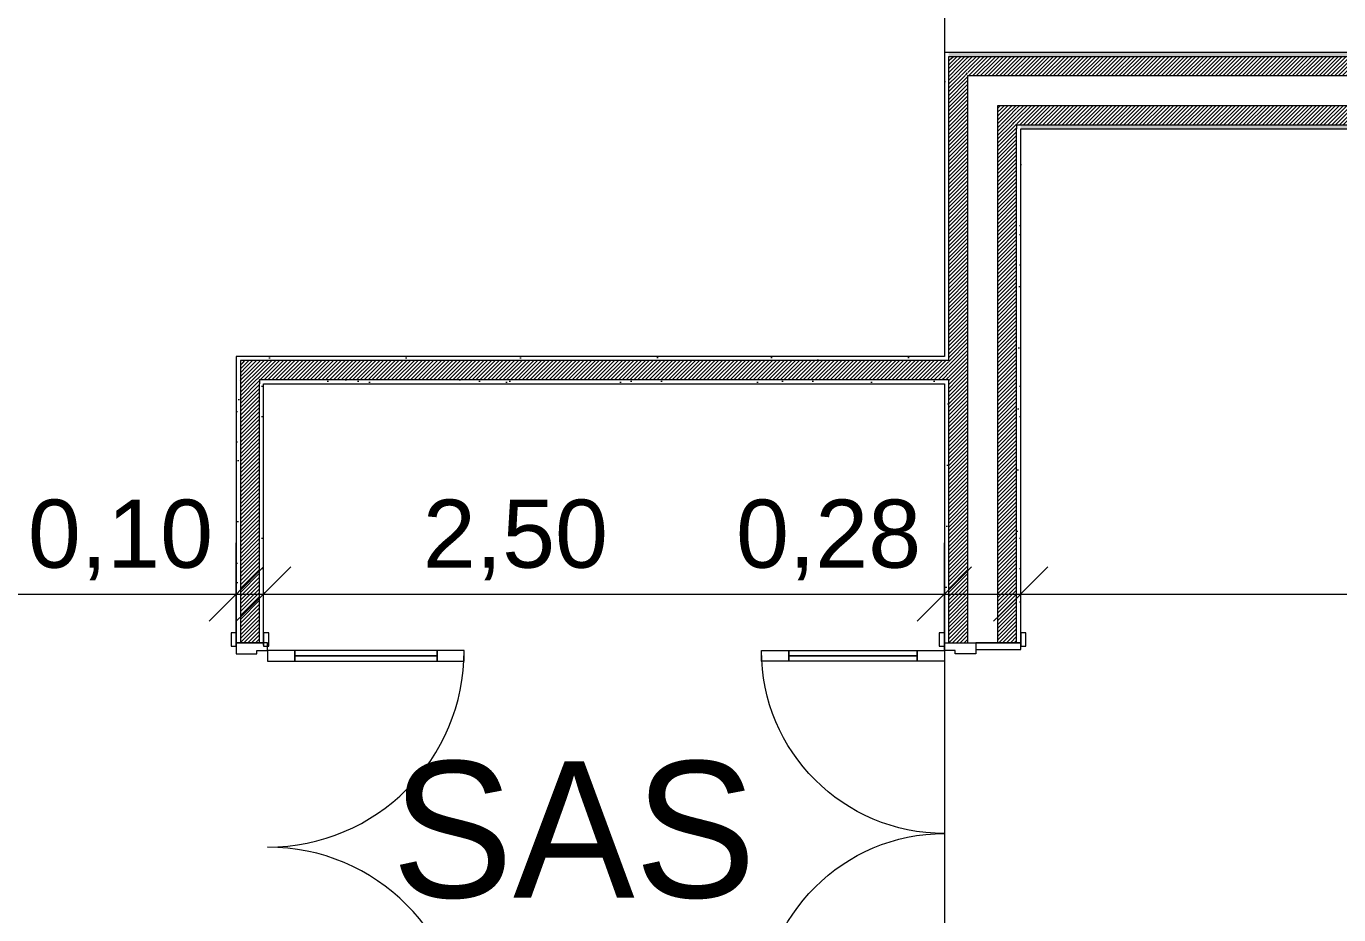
# Model space of a CAD drawing. Header units: millimetres. Extents: x -284281 to 1648660, y -821378 to -151356.
# Drawn here: x 174504 to 179323, y -209060 to -205799 of the extents above; entities that cross this region are included whole.
import ezdxf

# ---------------------------------------------------------------- set-up
doc = ezdxf.new("R2010")
doc.units = ezdxf.units.MM
doc.header["$MEASUREMENT"] = 0
doc.set_wipeout_variables(frame=1)
doc.linetypes.add('Wipeout_Contour', pattern=[1000, 0, -1000])
for name, color, linetype in [('Cotations - 1_100', 7, 'Continuous'), ('Hachure', 7, 'Continuous'), ('Portes ARCHICAD', 7, 'Continuous'), ('Sols_ Dalles', 7, 'Continuous'), ('Structure - Murs extérieurs', 7, 'Continuous')]:
    doc.layers.add(name, color=color, linetype=linetype)
doc.styles.add('STYLE_GENERE_1', font='AGENCYR.TTF')
doc.styles.add('STYLE_GENERE_2', font='arial.ttf')
doc.dimstyles.new('STYLE_GENERE__1', dxfattribs={"dimtxt": 250, "dimasz": 190, "dimexe": 0.18, "dimexo": 0.0625, "dimgap": 0, "dimtad": 1, "dimtih": 1, "dimtoh": 1, "dimlfac": 0.001, "dimzin": 0, "dimdsep": 46, "dimtxsty": 'STYLE_GENERE_2', "dimblk": 'ARROWHEAD_6', "dimblk1": 'ARROWHEAD_6', "dimblk2": 'ARROWHEAD_6', "dimcen": 0.09, "dimse1": 1, "dimse2": 1, "dimclrd": 7, "dimclre": 7, "dimclrt": 7, "dimazin": 0, "dimtfac": 1, "dimtdec": 4, "dimtmove": 0, "dimatfit": 3, "dimfxl": 1, "dimtolj": 1, "dimtzin": 0, "dimarcsym": 0})
pattern_1 = [(45, (0, 175), (-55.68466, 55.68466), [0, -52.5, 0, -78.75]), (110, (175, 175), (74.000794, 26.934086), [0, -38.5, 0, -66.5])]
pattern_2 = [(45, (0, 0), (-7.0710678, 7.0710678), [])]

# ---------------------------------------------------------------- blocks, each defined once
blk = doc.blocks.new('Mur_20_1', base_point=(177875.5, -205895.6))
at = {"color": 254, "linetype": 'Wipeout_Contour', "lineweight": 0, "ltscale": 816301.70327}
blk.add_wipeout([(177890.5, -205910.6), (177875.5, -205895.6), (177875.5, -205910.6)], dxfattribs=at)
at = {"color": 254, "linetype": 'Wipeout_Contour', "lineweight": 0, "ltscale": 817423.021547}
blk.add_wipeout([(178155.5, -206175.6), (178140.5, -206160.6), (178140.5, -206175.6)], dxfattribs=at)
at = {"linetype": 'Continuous', "lineweight": 5, "true_color": 0x5f5f5f}
h = blk.add_hatch(dxfattribs=at)
h.set_pattern_fill('ENDUIT_0001', color=251, style=0, pattern_type=2)
h.set_pattern_definition(pattern_1)
h.paths.add_polyline_path([(177890.5, -205910.6), (177875.5, -205895.6), (177875.5, -205910.6)])
h = blk.add_hatch(dxfattribs=at)
h.set_pattern_fill('ENDUIT_0001', color=251, style=0, pattern_type=2)
h.set_pattern_definition(pattern_1)
h.paths.add_polyline_path([(178155.5, -206175.6), (178140.5, -206160.6), (178140.5, -206175.6)])
at = {"color": 254, "linetype": 'Wipeout_Contour', "lineweight": 0, "ltscale": 816484.372447}
blk.add_wipeout([(177960.5, -205980.6), (177890.5, -205910.6), (177890.5, -205980.6)], dxfattribs=at)
at = {"linetype": 'Continuous', "lineweight": 5, "true_color": 0x5f5f5f}
h = blk.add_hatch(dxfattribs=at)
h.set_pattern_fill('BRIQUES_TERRE_CUITE__INT_97', color=251, style=0, pattern_type=2)
h.set_pattern_definition(pattern_2)
h.paths.add_polyline_path([(177960.5, -205980.6), (177890.5, -205910.6), (177890.5, -205980.6)])
at = {"color": 254, "linetype": 'Wipeout_Contour', "lineweight": 0, "ltscale": 1098216.086922957}
blk.add_wipeout([(177890.5, -205910.6), (185296, -205910.6), (185296, -205895.6), (177890.5, -205895.6)], dxfattribs=at)
at = {"color": 254, "linetype": 'Wipeout_Contour', "lineweight": 0, "ltscale": 816867.260576}
blk.add_wipeout([(178070.5, -206090.6), (177960.5, -205980.6), (177960.5, -206090.6)], dxfattribs=at)
at = {"linetype": 'Continuous', "lineweight": 5, "true_color": 0x5f5f5f}
h = blk.add_hatch(dxfattribs=at)
h.set_pattern_fill('ENDUIT_0001', color=251, style=0, pattern_type=2)
h.set_pattern_definition(pattern_1)
h.paths.add_polyline_path([(177890.5, -205910.6), (185296, -205910.6), (185296, -205895.6), (177890.5, -205895.6)])
at = {"color": 254, "linetype": 'Wipeout_Contour', "lineweight": 0, "ltscale": 817246.019956}
blk.add_wipeout([(178140.5, -206160.6), (178070.5, -206090.6), (178070.5, -206160.6)], dxfattribs=at)
at = {"linetype": 'Continuous', "lineweight": 5, "true_color": 0x5f5f5f}
h = blk.add_hatch(dxfattribs=at)
h.set_pattern_fill('BRIQUES_TERRE_CUITE__INT_97', color=251, style=0, pattern_type=2)
h.set_pattern_definition(pattern_2)
h.paths.add_polyline_path([(178140.5, -206160.6), (178070.5, -206090.6), (178070.5, -206160.6)])
at = {"color": 254, "linetype": 'Wipeout_Contour', "lineweight": 0, "ltscale": 816298.748157}
blk.add_wipeout([(177890.5, -205895.6), (177875.5, -205895.6), (177890.5, -205910.6)], dxfattribs=at)
at = {"color": 254, "linetype": 'Wipeout_Contour', "lineweight": 0, "ltscale": 1098455.190285413}
blk.add_wipeout([(177960.5, -205980.6), (185311, -205980.6), (185311, -205910.6), (177960.5, -205910.6)], dxfattribs=at)
at = {"linetype": 'Continuous', "lineweight": 5, "true_color": 0x5f5f5f}
h = blk.add_hatch(dxfattribs=at)
h.set_pattern_fill('ENDUIT_0001', color=251, style=0, pattern_type=2)
h.set_pattern_definition(pattern_1)
h.paths.add_polyline_path([(177890.5, -205895.6), (177875.5, -205895.6), (177890.5, -205910.6)])
h = blk.add_hatch(dxfattribs=at)
h.set_pattern_fill('BRIQUES_TERRE_CUITE__INT_97', color=251, style=0, pattern_type=2)
h.set_pattern_definition(pattern_2)
h.paths.add_polyline_path([(177960.5, -205980.6), (185311, -205980.6), (185311, -205910.6), (177960.5, -205910.6)])
at = {"color": 254, "linetype": 'Wipeout_Contour', "lineweight": 0, "ltscale": 1099357.708882553}
blk.add_wipeout([(178155.5, -206175.6), (185296, -206175.6), (185296, -206160.6), (178155.5, -206160.6)], dxfattribs=at)
at = {"linetype": 'Continuous', "lineweight": 5, "true_color": 0x5f5f5f}
h = blk.add_hatch(dxfattribs=at)
h.set_pattern_fill('ENDUIT_0001', color=251, style=0, pattern_type=2)
h.set_pattern_definition(pattern_1)
h.paths.add_polyline_path([(178155.5, -206175.6), (185296, -206175.6), (185296, -206160.6), (178155.5, -206160.6)])
at = {"color": 254, "linetype": 'Wipeout_Contour', "lineweight": 0, "ltscale": 816475.755189}
blk.add_wipeout([(177960.5, -205910.6), (177890.5, -205910.6), (177960.5, -205980.6)], dxfattribs=at)
at = {"color": 254, "linetype": 'Wipeout_Contour', "lineweight": 0, "ltscale": 1098962.686123093}
blk.add_wipeout([(178070.5, -206090.6), (185381, -206090.6), (185381, -205980.6), (178070.5, -205980.6)], dxfattribs=at)
at = {"linetype": 'Continuous', "lineweight": 5, "true_color": 0x5f5f5f}
h = blk.add_hatch(dxfattribs=at)
h.set_pattern_fill('BRIQUES_TERRE_CUITE__INT_97', color=251, style=0, pattern_type=2)
h.set_pattern_definition(pattern_2)
h.paths.add_polyline_path([(177960.5, -205910.6), (177890.5, -205910.6), (177960.5, -205980.6)])
at = {"color": 7, "linetype": 'Continuous', "lineweight": 5}
for p, q in [((177890.5, -205910.6), (177890.5, -205980.6)), ((177960.5, -205910.6), (177890.5, -205910.6)), ((185311, -205910.6), (177960.5, -205910.6))]:
    blk.add_line(p, q, dxfattribs=at)
at = {"color": 7, "linetype": 'Continuous', "lineweight": 5, "flags": 128}
for points in [[(177875.5, -205895.6), (177875.5, -205910.6)], [(185296, -205895.6), (177875.5, -205895.6)]]:
    blk.add_lwpolyline(points, dxfattribs=at)
at = {"color": 254, "linetype": 'Wipeout_Contour', "lineweight": 0, "ltscale": 817420.068543}
blk.add_wipeout([(178155.5, -206160.6), (178140.5, -206160.6), (178155.5, -206175.6)], dxfattribs=at)
at = {"linetype": 'Continuous', "lineweight": 5, "true_color": 0x5f5f5f}
h = blk.add_hatch(dxfattribs=at)
h.set_pattern_fill('ENDUIT_0001', color=251, style=0, pattern_type=2)
h.set_pattern_definition(pattern_1)
h.paths.add_polyline_path([(178155.5, -206160.6), (178140.5, -206160.6), (178155.5, -206175.6)])
at = {"color": 254, "linetype": 'Wipeout_Contour', "lineweight": 0, "ltscale": 816854.530426}
blk.add_wipeout([(178070.5, -205980.6), (177960.5, -205980.6), (178070.5, -206090.6)], dxfattribs=at)
at = {"color": 7, "linetype": 'Continuous', "lineweight": 5}
for p, q in [((177960.5, -205980.6), (177960.5, -206090.6)), ((178070.5, -205980.6), (177960.5, -205980.6)), ((185381, -205980.6), (178070.5, -205980.6))]:
    blk.add_line(p, q, dxfattribs=at)
at = {"color": 254, "linetype": 'Wipeout_Contour', "lineweight": 0, "ltscale": 1099230.624865044}
blk.add_wipeout([(178140.5, -206160.6), (185311, -206160.6), (185311, -206090.6), (178140.5, -206090.6)], dxfattribs=at)
at = {"linetype": 'Continuous', "lineweight": 5, "true_color": 0x5f5f5f}
h = blk.add_hatch(dxfattribs=at)
h.set_pattern_fill('BRIQUES_TERRE_CUITE__INT_97', color=251, style=0, pattern_type=2)
h.set_pattern_definition(pattern_2)
h.paths.add_polyline_path([(178140.5, -206160.6), (185311, -206160.6), (185311, -206090.6), (178140.5, -206090.6)])
at = {"color": 254, "linetype": 'Wipeout_Contour', "lineweight": 0, "ltscale": 817237.409407}
blk.add_wipeout([(178140.5, -206090.6), (178070.5, -206090.6), (178140.5, -206160.6)], dxfattribs=at)
at = {"linetype": 'Continuous', "lineweight": 5, "true_color": 0x5f5f5f}
h = blk.add_hatch(dxfattribs=at)
h.set_pattern_fill('BRIQUES_TERRE_CUITE__INT_97', color=251, style=0, pattern_type=2)
h.set_pattern_definition(pattern_2)
h.paths.add_polyline_path([(178140.5, -206090.6), (178070.5, -206090.6), (178140.5, -206160.6)])
at = {"color": 7, "linetype": 'Continuous', "lineweight": 5}
for p, q in [((178070.5, -206090.6), (178070.5, -206160.6)), ((178140.5, -206090.6), (178070.5, -206090.6)), ((185311, -206090.6), (178140.5, -206090.6)), ((178140.5, -206160.6), (178140.5, -206175.6)), ((178140.5, -206160.6), (185311, -206160.6))]:
    blk.add_line(p, q, dxfattribs=at)
at = {"color": 7, "linetype": 'Continuous', "lineweight": 5, "flags": 128}
blk.add_lwpolyline([(178155.5, -206175.6), (185296, -206175.6)], dxfattribs=at)
blk = doc.blocks.new('Porte double 25')
at = {"layer": 'Portes ARCHICAD', "color": 7, "linetype": 'Continuous', "lineweight": 5}
for p, q in [((-672, 672), (-672, 572)), ((-632, 672), (-672, 672)), ((-632, 572), (-632, 672)), ((632, 572), (632, 672)), ((632, 672), (672, 672)), ((672, 672), (672, 572)), ((-672, 572), (-632, 572)), ((-652, 572), (-652, 100)), ((672, 572), (632, 572)), ((652, 572), (652, 100)), ((-632, 100), (-672, 100)), ((-672, 100), (-672, 0)), ((-632, 0), (-632, 100)), ((632, 0), (632, 100)), ((632, 100), (672, 100)), ((672, 100), (672, 0)), ((-737, 0), (-737, 19)), ((-737, 19), (-687, 19)), ((-687, 0), (-737, 0)), ((-700, 0), (-737, 0)), ((-700, 0), (-737, 0)), ((-672, 0), (-700, 0)), ((-700, 0), (-700, -115)), ((-700, 0), (-700, -15)), ((-700, 0), (-700, -15)), ((-687, 19), (-687, 0)), ((-672, -40), (-672, 0)), ((-672, 0), (-632, 0)), ((672, 0), (632, 0)), ((700, 0), (672, 0)), ((672, 0), (672, -40)), ((687, 19), (737, 19)), ((687, 0), (687, 19)), ((737, 0), (687, 0)), ((700, -115), (700, 0)), ((700, 0), (700, -15)), ((700, 0), (700, -15)), ((700, 0), (737, 0)), ((700, 0), (737, 0)), ((737, 19), (737, 0)), ((-700, -15), (-700, -85)), ((-700, -15), (-700, -85)), ((-660, -40), (-672, -40)), ((-660, -115), (-660, -40)), ((672, -40), (660, -40)), ((660, -40), (660, -115)), ((700, -15), (700, -85)), ((700, -15), (700, -85)), ((-700, -85), (-700, -115)), ((-700, -85), (-700, -115)), ((700, -85), (700, -115)), ((700, -85), (700, -115)), ((-700, -280), (-700, -115)), ((-700, -115), (-675, -115)), ((-700, -115), (-660, -115)), ((-700, -115), (-700, -195)), ((-700, -115), (-700, -195)), ((-675, -115), (-675, -280)), ((660, -115), (700, -115)), ((675, -280), (675, -115)), ((675, -115), (700, -115)), ((700, -115), (700, -280)), ((700, -115), (700, -195)), ((700, -115), (700, -195)), ((-700, -195), (-700, -265)), ((-700, -195), (-700, -265)), ((700, -195), (700, -265)), ((700, -195), (700, -265)), ((-737, -299), (-737, -280)), ((-737, -280), (-687, -280)), ((-700, -280), (-737, -280)), ((-700, -280), (-737, -280)), ((-700, -265), (-700, -280)), ((-700, -265), (-700, -280)), ((-675, -280), (-700, -280)), ((-687, -280), (-687, -299)), ((700, -280), (675, -280)), ((687, -280), (737, -280)), ((687, -299), (687, -280)), ((700, -265), (700, -280)), ((700, -265), (700, -280)), ((700, -280), (737, -280)), ((700, -280), (737, -280)), ((737, -280), (737, -299)), ((-687, -299), (-737, -299)), ((737, -299), (687, -299))]:
    blk.add_line(p, q, dxfattribs=at)
at = {"layer": 'Portes ARCHICAD', "color": 7, "linetype": 'Continuous', "lineweight": 5, "flags": 128}
for points in [[(-672, 572), (-672, 100), (-652, 100), (-652, 572)], [(-652, 572), (-652, 100), (-632, 100), (-632, 572)], [(652, 572), (652, 100), (632, 100), (632, 572)], [(672, 572), (672, 100), (652, 100), (652, 572)]]:
    blk.add_lwpolyline(points, close=True, dxfattribs=at)
at = {"layer": 'Portes ARCHICAD', "color": 7, "linetype": 'Continuous', "lineweight": 5}
for centre, start, end in [((-672, 0), 0, 90), ((672, 0), 90, 180)]:
    blk.add_arc(centre, 672, start, end, dxfattribs=at)
blk = doc.blocks.new('Mur_23_1', base_point=(177875.5, -216895.6))
at = {"color": 254, "linetype": 'Wipeout_Contour', "lineweight": 0, "ltscale": 1090089.999993638}
blk.add_wipeout([(177890.5, -207010.8), (177890.5, -205910.6), (177875.5, -205910.6), (177875.5, -207010.8)], dxfattribs=at)
at = {"color": 254, "linetype": 'Wipeout_Contour', "lineweight": 0, "ltscale": 1092778.03380165}
blk.add_wipeout([(178140.5, -206175.6), (178140.5, -208061.7), (178155.5, -208061.7), (178155.5, -206175.6)], dxfattribs=at)
at = {"color": 254, "linetype": 'Wipeout_Contour', "lineweight": 0, "ltscale": 1092037.646689568}
blk.add_wipeout([(177890.5, -207110.8), (177890.5, -207095.8), (177875.5, -207095.8), (177875.5, -207110.8)], dxfattribs=at)
at = {"linetype": 'Continuous', "lineweight": 5, "true_color": 0x5f5f5f}
h = blk.add_hatch(dxfattribs=at)
h.set_pattern_fill('ENDUIT_0001', color=251, style=0, pattern_type=2)
h.set_pattern_definition(pattern_1)
h.paths.add_polyline_path([(177890.5, -207010.8), (177890.5, -205910.6), (177875.5, -205910.6), (177875.5, -207010.8)])
h = blk.add_hatch(dxfattribs=at)
h.set_pattern_fill('ENDUIT_0001', color=251, style=0, pattern_type=2)
h.set_pattern_definition(pattern_1)
h.paths.add_polyline_path([(178140.5, -206175.6), (178140.5, -208061.7), (178155.5, -208061.7), (178155.5, -206175.6)])
h = blk.add_hatch(dxfattribs=at)
h.set_pattern_fill('ENDUIT_0001', color=251, style=0, pattern_type=2)
h.set_pattern_definition(pattern_1)
h.paths.add_polyline_path([(177890.5, -207110.8), (177890.5, -207095.8), (177875.5, -207095.8), (177875.5, -207110.8)])
at = {"color": 254, "linetype": 'Wipeout_Contour', "lineweight": 0, "ltscale": 1091779.747251153}
blk.add_wipeout([(177890.5, -207025.8), (177890.5, -207010.8), (177875.5, -207010.8), (177875.5, -207025.8)], dxfattribs=at)
at = {"color": 254, "linetype": 'Wipeout_Contour', "lineweight": 0, "ltscale": 1093504.629119742}
blk.add_wipeout([(177890.5, -207110.8), (177875.5, -207110.8), (177875.5, -208061.7), (177890.5, -208061.7)], dxfattribs=at)
at = {"linetype": 'Continuous', "lineweight": 5, "true_color": 0x5f5f5f}
h = blk.add_hatch(dxfattribs=at)
h.set_pattern_fill('ENDUIT_0001', color=251, style=0, pattern_type=2)
h.set_pattern_definition(pattern_1)
h.paths.add_polyline_path([(177890.5, -207025.8), (177890.5, -207010.8), (177875.5, -207010.8), (177875.5, -207025.8)])
h = blk.add_hatch(dxfattribs=at)
h.set_pattern_fill('ENDUIT_0001', color=251, style=0, pattern_type=2)
h.set_pattern_definition(pattern_1)
h.paths.add_polyline_path([(177890.5, -207110.8), (177875.5, -207110.8), (177875.5, -208061.7), (177890.5, -208061.7)])
at = {"color": 254, "linetype": 'Wipeout_Contour', "lineweight": 0, "ltscale": 1090329.667138069}
blk.add_wipeout([(177960.5, -207025.8), (177960.5, -205980.6), (177890.5, -205980.6), (177890.5, -207025.8)], dxfattribs=at)
at = {"linetype": 'Continuous', "lineweight": 5, "true_color": 0x5f5f5f}
h = blk.add_hatch(dxfattribs=at)
h.set_pattern_fill('BRIQUES_TERRE_CUITE__INT_97', color=251, style=0, pattern_type=2)
h.set_pattern_definition(pattern_2)
h.paths.add_polyline_path([(177960.5, -207025.8), (177960.5, -205980.6), (177890.5, -205980.6), (177890.5, -207025.8)])
at = {"color": 7, "linetype": 'Continuous', "lineweight": 5}
blk.add_line((177890.5, -205910.6), (177890.5, -205980.6), dxfattribs=at)
at = {"color": 254, "linetype": 'Wipeout_Contour', "lineweight": 0, "ltscale": 1092019.486648299}
blk.add_wipeout([(177960.5, -207095.8), (177960.5, -207025.8), (177890.5, -207025.8), (177890.5, -207095.8)], dxfattribs=at)
at = {"linetype": 'Continuous', "lineweight": 5, "true_color": 0x5f5f5f}
h = blk.add_hatch(dxfattribs=at)
h.set_pattern_fill('BRIQUES_TERRE_CUITE__INT_97', color=251, style=0, pattern_type=2)
h.set_pattern_definition(pattern_2)
h.paths.add_polyline_path([(177960.5, -207095.8), (177960.5, -207025.8), (177890.5, -207025.8), (177890.5, -207095.8)])
at = {"color": 7, "linetype": 'Continuous', "lineweight": 5}
for p, q in [((177890.5, -205980.6), (177890.5, -207025.8)), ((177890.5, -207025.8), (177875.5, -207025.8))]:
    blk.add_line(p, q, dxfattribs=at)
at = {"color": 7, "linetype": 'Continuous', "lineweight": 5, "flags": 128}
blk.add_lwpolyline([(177875.5, -205910.6), (177875.5, -207010.8)], dxfattribs=at)
at = {"color": 254, "linetype": 'Wipeout_Contour', "lineweight": 0, "ltscale": 1093592.503740177}
blk.add_wipeout([(177890.5, -207095.8), (177890.5, -208061.7), (177960.5, -208061.7), (177960.5, -207095.8)], dxfattribs=at)
at = {"linetype": 'Continuous', "lineweight": 5, "true_color": 0x5f5f5f}
h = blk.add_hatch(dxfattribs=at)
h.set_pattern_fill('BRIQUES_TERRE_CUITE__INT_97', color=251, style=0, pattern_type=2)
h.set_pattern_definition(pattern_2)
h.paths.add_polyline_path([(177890.5, -207095.8), (177890.5, -208061.7), (177960.5, -208061.7), (177960.5, -207095.8)])
at = {"color": 7, "linetype": 'Continuous', "lineweight": 5}
for p, q in [((177875.5, -207095.8), (177890.5, -207095.8)), ((177890.5, -207095.8), (177890.5, -208061.7)), ((177875.5, -208061.7), (177875.5, -208024.7)), ((177875.5, -208061.7), (177890.5, -208061.7))]:
    blk.add_line(p, q, dxfattribs=at)
at = {"color": 7, "linetype": 'Continuous', "lineweight": 5, "flags": 128}
blk.add_lwpolyline([(177875.5, -207110.8), (177875.5, -208061.7)], dxfattribs=at)
at = {"color": 254, "linetype": 'Wipeout_Contour', "lineweight": 0, "ltscale": 1092303.846807817}
blk.add_wipeout([(177960.5, -206090.6), (177960.5, -208061.7), (178070.5, -208061.7), (178070.5, -206090.6)], dxfattribs=at)
at = {"color": 7, "linetype": 'Continuous', "lineweight": 5}
for p, q in [((177960.5, -205980.6), (177960.5, -206090.6)), ((177960.5, -206090.6), (177960.5, -208061.7)), ((177890.5, -208061.7), (177960.5, -208061.7)), ((177960.5, -208061.7), (177990.5, -208061.7))]:
    blk.add_line(p, q, dxfattribs=at)
at = {"color": 254, "linetype": 'Wipeout_Contour', "lineweight": 0, "ltscale": 1092644.488120848}
blk.add_wipeout([(178070.5, -206160.6), (178070.5, -208061.7), (178140.5, -208061.7), (178140.5, -206160.6)], dxfattribs=at)
at = {"linetype": 'Continuous', "lineweight": 5, "true_color": 0x5f5f5f}
h = blk.add_hatch(dxfattribs=at)
h.set_pattern_fill('BRIQUES_TERRE_CUITE__INT_97', color=251, style=0, pattern_type=2)
h.set_pattern_definition(pattern_2)
h.paths.add_polyline_path([(178070.5, -206160.6), (178070.5, -208061.7), (178140.5, -208061.7), (178140.5, -206160.6)])
at = {"color": 7, "linetype": 'Continuous', "lineweight": 5}
for p, q in [((178070.5, -206090.6), (178070.5, -206160.6)), ((178070.5, -206160.6), (178070.5, -208061.7)), ((178140.5, -206160.6), (178140.5, -206175.6)), ((178140.5, -208061.7), (178140.5, -206175.6)), ((178155.5, -208061.7), (178155.5, -208024.7)), ((177990.5, -208061.7), (178070.5, -208061.7)), ((178070.5, -208061.7), (178140.5, -208061.7)), ((178140.5, -208061.7), (178155.5, -208061.7))]:
    blk.add_line(p, q, dxfattribs=at)
at = {"color": 7, "linetype": 'Continuous', "lineweight": 5, "flags": 128}
blk.add_lwpolyline([(178155.5, -208061.7), (178155.5, -206175.6)], dxfattribs=at)
at = {"layer": 'Portes ARCHICAD', "color": 7, "linetype": 'Continuous', "lineweight": 5, "xscale": -1, "zscale": 1000, "rotation": 90}
blk.add_blockref('Porte double 25', (177875.5, -208761.7), dxfattribs=at)
blk = doc.blocks.new('Mur_108_1', base_point=(177875.5, -207025.8))
at = {"color": 254, "linetype": 'Wipeout_Contour', "lineweight": 0, "ltscale": 813773.988536}
blk.add_wipeout([(175290.3, -207025.8), (175275.3, -207010.8), (175275.3, -207025.8)], dxfattribs=at).dxf.layer = 'Structure - Murs extérieurs'
at = {"color": 254, "linetype": 'Wipeout_Contour', "lineweight": 0, "ltscale": 1091908.695086596}
blk.add_wipeout([(177890.5, -207095.8), (177890.5, -207025.8), (177875.5, -207025.8), (177875.5, -207095.8)], dxfattribs=at).dxf.layer = 'Structure - Murs extérieurs'
at = {"color": 254, "linetype": 'Wipeout_Contour', "lineweight": 0, "ltscale": 814133.377018}
blk.add_wipeout([(175375.3, -207110.8), (175360.3, -207095.8), (175360.3, -207110.8)], dxfattribs=at).dxf.layer = 'Structure - Murs extérieurs'
at = {"layer": 'Structure - Murs extérieurs', "linetype": 'Continuous', "lineweight": 5, "true_color": 0x5f5f5f}
h = blk.add_hatch(dxfattribs=at)
h.set_pattern_fill('ENDUIT_0001', color=251, style=0, pattern_type=2)
h.set_pattern_definition(pattern_1)
h.paths.add_polyline_path([(175290.3, -207025.8), (175275.3, -207010.8), (175275.3, -207025.8)])
h = blk.add_hatch(dxfattribs=at)
h.set_pattern_fill('BRIQUES_TERRE_CUITE__INT_97', color=251, style=0, pattern_type=2)
h.set_pattern_definition(pattern_2)
h.paths.add_polyline_path([(177890.5, -207095.8), (177890.5, -207025.8), (177875.5, -207025.8), (177875.5, -207095.8)])
h = blk.add_hatch(dxfattribs=at)
h.set_pattern_fill('ENDUIT_0001', color=251, style=0, pattern_type=2)
h.set_pattern_definition(pattern_1)
h.paths.add_polyline_path([(175375.3, -207110.8), (175360.3, -207095.8), (175360.3, -207110.8)])
at = {"color": 254, "linetype": 'Wipeout_Contour', "lineweight": 0, "ltscale": 813956.90371}
blk.add_wipeout([(175360.3, -207095.8), (175290.3, -207025.8), (175290.3, -207095.8)], dxfattribs=at).dxf.layer = 'Structure - Murs extérieurs'
at = {"layer": 'Structure - Murs extérieurs', "linetype": 'Continuous', "lineweight": 5, "true_color": 0x5f5f5f}
h = blk.add_hatch(dxfattribs=at)
h.set_pattern_fill('BRIQUES_TERRE_CUITE__INT_97', color=251, style=0, pattern_type=2)
h.set_pattern_definition(pattern_2)
h.paths.add_polyline_path([(175360.3, -207095.8), (175290.3, -207025.8), (175290.3, -207095.8)])
at = {"color": 254, "linetype": 'Wipeout_Contour', "lineweight": 0, "ltscale": 1088404.732988789}
blk.add_wipeout([(175290.3, -207025.8), (177875.5, -207025.8), (177875.5, -207010.8), (175290.3, -207010.8)], dxfattribs=at).dxf.layer = 'Structure - Murs extérieurs'
at = {"color": 254, "linetype": 'Wipeout_Contour', "lineweight": 0, "ltscale": 1088773.277858013}
blk.add_wipeout([(175375.3, -207110.8), (177875.5, -207110.8), (177875.5, -207095.8), (175375.3, -207095.8)], dxfattribs=at).dxf.layer = 'Structure - Murs extérieurs'
at = {"layer": 'Structure - Murs extérieurs', "linetype": 'Continuous', "lineweight": 5, "true_color": 0x5f5f5f}
h = blk.add_hatch(dxfattribs=at)
h.set_pattern_fill('ENDUIT_0001', color=251, style=0, pattern_type=2)
h.set_pattern_definition(pattern_1)
h.paths.add_polyline_path([(175290.3, -207025.8), (177875.5, -207025.8), (177875.5, -207010.8), (175290.3, -207010.8)])
h = blk.add_hatch(dxfattribs=at)
h.set_pattern_fill('ENDUIT_0001', color=251, style=0, pattern_type=2)
h.set_pattern_definition(pattern_1)
h.paths.add_polyline_path([(175375.3, -207110.8), (177875.5, -207110.8), (177875.5, -207095.8), (175375.3, -207095.8)])
at = {"color": 254, "linetype": 'Wipeout_Contour', "lineweight": 0, "ltscale": 813770.824261}
blk.add_wipeout([(175290.3, -207010.8), (175275.3, -207010.8), (175290.3, -207025.8)], dxfattribs=at).dxf.layer = 'Structure - Murs extérieurs'
at = {"color": 254, "linetype": 'Wipeout_Contour', "lineweight": 0, "ltscale": 814130.213513}
blk.add_wipeout([(175375.3, -207095.8), (175360.3, -207095.8), (175375.3, -207110.8)], dxfattribs=at).dxf.layer = 'Structure - Murs extérieurs'
at = {"layer": 'Structure - Murs extérieurs', "linetype": 'Continuous', "lineweight": 5, "true_color": 0x5f5f5f}
h = blk.add_hatch(dxfattribs=at)
h.set_pattern_fill('ENDUIT_0001', color=251, style=0, pattern_type=2)
h.set_pattern_definition(pattern_1)
h.paths.add_polyline_path([(175290.3, -207010.8), (175275.3, -207010.8), (175290.3, -207025.8)])
h = blk.add_hatch(dxfattribs=at)
h.set_pattern_fill('ENDUIT_0001', color=251, style=0, pattern_type=2)
h.set_pattern_definition(pattern_1)
h.paths.add_polyline_path([(175375.3, -207095.8), (175360.3, -207095.8), (175375.3, -207110.8)])
at = {"color": 254, "linetype": 'Wipeout_Contour', "lineweight": 0, "ltscale": 1088624.549697478}
blk.add_wipeout([(175360.3, -207095.8), (177875.5, -207095.8), (177875.5, -207025.8), (175360.3, -207025.8)], dxfattribs=at).dxf.layer = 'Structure - Murs extérieurs'
at = {"layer": 'Structure - Murs extérieurs', "linetype": 'Continuous', "lineweight": 5, "true_color": 0x5f5f5f}
h = blk.add_hatch(dxfattribs=at)
h.set_pattern_fill('BRIQUES_TERRE_CUITE__INT_97', color=251, style=0, pattern_type=2)
h.set_pattern_definition(pattern_2)
h.paths.add_polyline_path([(175360.3, -207095.8), (177875.5, -207095.8), (177875.5, -207025.8), (175360.3, -207025.8)])
at = {"layer": 'Structure - Murs extérieurs', "color": 7, "linetype": 'Continuous', "lineweight": 5}
for p, q in [((177890.5, -207025.8), (177875.5, -207025.8)), ((177875.5, -207095.8), (177890.5, -207095.8))]:
    blk.add_line(p, q, dxfattribs=at)
at = {"color": 254, "linetype": 'Wipeout_Contour', "lineweight": 0, "ltscale": 813947.306572}
blk.add_wipeout([(175360.3, -207025.8), (175290.3, -207025.8), (175360.3, -207095.8)], dxfattribs=at).dxf.layer = 'Structure - Murs extérieurs'
at = {"layer": 'Structure - Murs extérieurs', "linetype": 'Continuous', "lineweight": 5, "true_color": 0x5f5f5f}
h = blk.add_hatch(dxfattribs=at)
h.set_pattern_fill('BRIQUES_TERRE_CUITE__INT_97', color=251, style=0, pattern_type=2)
h.set_pattern_definition(pattern_2)
h.paths.add_polyline_path([(175360.3, -207025.8), (175290.3, -207025.8), (175360.3, -207095.8)])
at = {"layer": 'Structure - Murs extérieurs', "color": 7, "linetype": 'Continuous', "lineweight": 5}
for p, q in [((175290.3, -207025.8), (175290.3, -207095.8)), ((175360.3, -207025.8), (175290.3, -207025.8)), ((177875.5, -207025.8), (175360.3, -207025.8)), ((175360.3, -207095.8), (175360.3, -207110.8)), ((175360.3, -207095.8), (177875.5, -207095.8))]:
    blk.add_line(p, q, dxfattribs=at)
at = {"layer": 'Structure - Murs extérieurs', "color": 7, "linetype": 'Continuous', "lineweight": 5, "flags": 128}
for points in [[(175275.3, -207010.8), (175275.3, -207025.8)], [(177875.5, -207010.8), (175275.3, -207010.8)], [(175375.3, -207110.8), (177875.5, -207110.8)]]:
    blk.add_lwpolyline(points, dxfattribs=at)
blk = doc.blocks.new('Porte double 25_6')
at = {"layer": 'Portes ARCHICAD', "color": 7, "linetype": 'Continuous', "lineweight": 5}
for p, q in [((-722, 722), (-722, 622)), ((-682, 722), (-722, 722)), ((-682, 622), (-682, 722)), ((682, 622), (682, 722)), ((682, 722), (722, 722)), ((722, 722), (722, 622)), ((-722, 622), (-682, 622)), ((-702, 622), (-702, 100)), ((722, 622), (682, 622)), ((702, 622), (702, 100)), ((-682, 100), (-722, 100)), ((-722, 100), (-722, 0)), ((-682, 0), (-682, 100)), ((682, 0), (682, 100)), ((682, 100), (722, 100)), ((722, 100), (722, 0)), ((-737, 4), (-787, 4)), ((-787, 4), (-787, -15)), ((-722, 0), (-750, 0)), ((-750, 0), (-750, -115)), ((-737, -15), (-737, 4)), ((-722, -40), (-722, 0)), ((-722, 0), (-682, 0)), ((722, 0), (682, 0)), ((750, 0), (722, 0)), ((722, 0), (722, -40)), ((787, 4), (737, 4)), ((737, 4), (737, -15)), ((750, -115), (750, 0)), ((787, -15), (787, 4)), ((-787, -15), (-737, -15)), ((-750, -15), (-787, -15)), ((-750, -15), (-787, -15)), ((-750, -30), (-750, -15)), ((-750, -30), (-750, -15)), ((-750, -100), (-750, -30)), ((-750, -100), (-750, -30)), ((-710, -40), (-722, -40)), ((-710, -115), (-710, -40)), ((722, -40), (710, -40)), ((710, -40), (710, -115)), ((737, -15), (787, -15)), ((750, -30), (750, -15)), ((750, -30), (750, -15)), ((750, -15), (787, -15)), ((750, -15), (787, -15)), ((750, -100), (750, -30)), ((750, -100), (750, -30)), ((-737, -115), (-787, -115)), ((-787, -115), (-787, -134)), ((-750, -115), (-787, -115)), ((-750, -115), (-787, -115)), ((-787, -134), (-737, -134)), ((-750, -115), (-750, -100)), ((-750, -115), (-750, -100)), ((-750, -115), (-710, -115)), ((-737, -134), (-737, -115)), ((710, -115), (750, -115)), ((787, -115), (737, -115)), ((737, -115), (737, -134)), ((737, -134), (787, -134)), ((750, -115), (750, -100)), ((750, -115), (750, -100)), ((750, -115), (787, -115)), ((750, -115), (787, -115)), ((787, -134), (787, -115))]:
    blk.add_line(p, q, dxfattribs=at)
at = {"layer": 'Portes ARCHICAD', "color": 7, "linetype": 'Continuous', "lineweight": 5, "flags": 128}
for points in [[(-722, 622), (-722, 100), (-702, 100), (-702, 622)], [(-702, 622), (-702, 100), (-682, 100), (-682, 622)], [(702, 622), (702, 100), (682, 100), (682, 622)], [(722, 622), (722, 100), (702, 100), (702, 622)]]:
    blk.add_lwpolyline(points, close=True, dxfattribs=at)
at = {"layer": 'Portes ARCHICAD', "color": 7, "linetype": 'Continuous', "lineweight": 5}
for centre, start, end in [((-722, 0), 0, 90), ((722, 0), 90, 180)]:
    blk.add_arc(centre, 722, start, end, dxfattribs=at)
blk = doc.blocks.new('Mur_109_1', base_point=(175290.3, -207025.8))
at = {"color": 254, "linetype": 'Wipeout_Contour', "lineweight": 0, "ltscale": 1086635.705017536}
blk.add_wipeout([(175290.3, -207025.8), (175275.3, -207025.8), (175275.3, -208061.7), (175290.3, -208061.7)], dxfattribs=at).dxf.layer = 'Structure - Murs extérieurs'
at = {"color": 254, "linetype": 'Wipeout_Contour', "lineweight": 0, "ltscale": 1086984.842327406}
blk.add_wipeout([(175360.3, -207110.8), (175360.3, -208061.7), (175375.3, -208061.7), (175375.3, -207110.8)], dxfattribs=at).dxf.layer = 'Structure - Murs extérieurs'
at = {"color": 254, "linetype": 'Wipeout_Contour', "lineweight": 0, "ltscale": 1094404.566997768}
blk.add_wipeout([(175275.3, -210597.4), (175290.3, -210597.4), (175290.3, -209561.7), (175275.3, -209561.7)], dxfattribs=at).dxf.layer = 'Structure - Murs extérieurs'
at = {"color": 254, "linetype": 'Wipeout_Contour', "lineweight": 0, "ltscale": 1094491.79320153}
blk.add_wipeout([(175360.3, -210512.4), (175375.3, -210512.4), (175375.3, -209561.7), (175360.3, -209561.7)], dxfattribs=at).dxf.layer = 'Structure - Murs extérieurs'
at = {"layer": 'Structure - Murs extérieurs', "linetype": 'Continuous', "lineweight": 5, "true_color": 0x5f5f5f}
h = blk.add_hatch(dxfattribs=at)
h.set_pattern_fill('ENDUIT_0001', color=251, style=0, pattern_type=2)
h.set_pattern_definition(pattern_1)
h.paths.add_polyline_path([(175290.3, -207025.8), (175275.3, -207025.8), (175275.3, -208061.7), (175290.3, -208061.7)])
h = blk.add_hatch(dxfattribs=at)
h.set_pattern_fill('ENDUIT_0001', color=251, style=0, pattern_type=2)
h.set_pattern_definition(pattern_1)
h.paths.add_polyline_path([(175360.3, -207110.8), (175360.3, -208061.7), (175375.3, -208061.7), (175375.3, -207110.8)])
h = blk.add_hatch(dxfattribs=at)
h.set_pattern_fill('ENDUIT_0001', color=251, style=0, pattern_type=2)
h.set_pattern_definition(pattern_1)
h.paths.add_polyline_path([(175275.3, -210597.4), (175290.3, -210597.4), (175290.3, -209561.7), (175275.3, -209561.7)])
h = blk.add_hatch(dxfattribs=at)
h.set_pattern_fill('ENDUIT_0001', color=251, style=0, pattern_type=2)
h.set_pattern_definition(pattern_1)
h.paths.add_polyline_path([(175360.3, -210512.4), (175375.3, -210512.4), (175375.3, -209561.7), (175360.3, -209561.7)])
at = {"color": 254, "linetype": 'Wipeout_Contour', "lineweight": 0, "ltscale": 1086852.250829161}
blk.add_wipeout([(175290.3, -207095.8), (175290.3, -208061.7), (175360.3, -208061.7), (175360.3, -207095.8)], dxfattribs=at).dxf.layer = 'Structure - Murs extérieurs'
at = {"color": 254, "linetype": 'Wipeout_Contour', "lineweight": 0, "ltscale": 1094405.903638622}
blk.add_wipeout([(175290.3, -210527.4), (175360.3, -210527.4), (175360.3, -209561.7), (175290.3, -209561.7)], dxfattribs=at).dxf.layer = 'Structure - Murs extérieurs'
at = {"layer": 'Structure - Murs extérieurs', "linetype": 'Continuous', "lineweight": 5, "true_color": 0x5f5f5f}
h = blk.add_hatch(dxfattribs=at)
h.set_pattern_fill('BRIQUES_TERRE_CUITE__INT_97', color=251, style=0, pattern_type=2)
h.set_pattern_definition(pattern_2)
h.paths.add_polyline_path([(175290.3, -207095.8), (175290.3, -208061.7), (175360.3, -208061.7), (175360.3, -207095.8)])
h = blk.add_hatch(dxfattribs=at)
h.set_pattern_fill('BRIQUES_TERRE_CUITE__INT_97', color=251, style=0, pattern_type=2)
h.set_pattern_definition(pattern_2)
h.paths.add_polyline_path([(175290.3, -210527.4), (175360.3, -210527.4), (175360.3, -209561.7), (175290.3, -209561.7)])
at = {"layer": 'Structure - Murs extérieurs', "color": 7, "linetype": 'Continuous', "lineweight": 5}
for p, q in [((175290.3, -207025.8), (175290.3, -207095.8)), ((175290.3, -207095.8), (175290.3, -208061.7)), ((175360.3, -207095.8), (175360.3, -207110.8)), ((175360.3, -208061.7), (175360.3, -207110.8)), ((175275.3, -208061.7), (175275.3, -208024.7)), ((175375.3, -208061.7), (175375.3, -208024.7)), ((175275.3, -208061.7), (175290.3, -208061.7)), ((175290.3, -208061.7), (175360.3, -208061.7)), ((175360.3, -208061.7), (175375.3, -208061.7)), ((175275.3, -209561.7), (175275.3, -209598.7)), ((175275.3, -209561.7), (175290.3, -209561.7)), ((175290.3, -209561.7), (175290.3, -210527.4)), ((175290.3, -209561.7), (175360.3, -209561.7)), ((175360.3, -210512.4), (175360.3, -209561.7)), ((175360.3, -209561.7), (175375.3, -209561.7)), ((175375.3, -209561.7), (175375.3, -209598.7)), ((175360.3, -210512.4), (175360.3, -210527.4)), ((175290.3, -210527.4), (175290.3, -210597.4))]:
    blk.add_line(p, q, dxfattribs=at)
at = {"layer": 'Structure - Murs extérieurs', "color": 7, "linetype": 'Continuous', "lineweight": 5, "flags": 128}
for points in [[(175275.3, -207025.8), (175275.3, -208061.7)], [(175375.3, -208061.7), (175375.3, -207110.8)], [(175275.3, -209561.7), (175275.3, -210597.4)], [(175375.3, -210512.4), (175375.3, -209561.7)]]:
    blk.add_lwpolyline(points, dxfattribs=at)
at = {"layer": 'Portes ARCHICAD', "color": 7, "linetype": 'Continuous', "lineweight": 5, "zscale": 1000, "rotation": 270}
blk.add_blockref('Porte double 25_6', (175390.3, -208811.7), dxfattribs=at)
blk = doc.blocks.new('*D493')
at = {"layer": 'Cotations - 1_100', "color": 7, "linetype": 'Continuous', "lineweight": 5, "transparency": 16777216}
for p, q in [((163140.7, -208070.2), (163140.7, -207695.2)), ((175275.3, -208070.2), (175275.3, -207695.2)), ((163240.7, -207782.7), (163040.7, -207982.7)), ((175175.3, -207982.7), (175375.3, -207782.7)), ((162990.7, -207882.7), (163140.7, -207882.7)), ((163140.7, -207882.7), (175275.3, -207882.7))]:
    blk.add_line(p, q, dxfattribs=at)
at = {"layer": 'Cotations - 1_100', "color": 7, "lineweight": 5, "transparency": 16777216, "char_height": 250, "attachment_point": 7, "style": 'STYLE_GENERE_2'}
for s, insert in [('\\A1;{\\pql;\\fArial|b0|i0|c0|p38;12,13}', (168448, -207832.7)), ('\\A1;{\\pql;\\fArial|b0|i0|c0|p38;0,10}', (174510.1, -207832.7))]:
    blk.add_mtext(s, dxfattribs=dict(at, insert=insert))
blk = doc.blocks.new('ARROWHEAD_6')
at = {"color": 0, "linetype": 'Continuous', "lineweight": 0}
for p, q in [((-0.5, -0.5), (0.5, 0.5)), ((0, 0), (-1, 0))]:
    blk.add_line(p, q, dxfattribs=at)
blk = doc.blocks.new('*D494')
at = {"layer": 'Cotations - 1_100', "color": 7, "linetype": 'Continuous', "lineweight": 5, "transparency": 16777216}
for p, q in [((175275.3, -208070.2), (175275.3, -207695.2)), ((175375.3, -208070.2), (175375.3, -207695.2)), ((175175.3, -207982.7), (175375.3, -207782.7)), ((175475.3, -207782.7), (175275.3, -207982.7)), ((175275.3, -207882.7), (175375.3, -207882.7))]:
    blk.add_line(p, q, dxfattribs=at)
blk = doc.blocks.new('*D495')
at = {"layer": 'Cotations - 1_100', "color": 7, "linetype": 'Continuous', "lineweight": 5, "transparency": 16777216}
for p, q in [((175375.3, -208070.2), (175375.3, -207695.2)), ((177875.5, -208070.2), (177875.5, -207695.2)), ((175475.3, -207782.7), (175275.3, -207982.7)), ((177975.5, -207782.7), (177775.5, -207982.7)), ((175375.3, -207882.7), (177875.5, -207882.7))]:
    blk.add_line(p, q, dxfattribs=at)
at = {"layer": 'Cotations - 1_100', "color": 7, "lineweight": 5, "transparency": 16777216, "char_height": 250, "attachment_point": 7, "style": 'STYLE_GENERE_2'}
for s, insert in [('\\A1;{\\pql;\\fArial|b0|i0|c0|p38;2,50}', (175960.3, -207832.7)), ('\\A1;{\\pql;\\fArial|b0|i0|c0|p38;0,28}', (177110.4, -207832.7))]:
    blk.add_mtext(s, dxfattribs=dict(at, insert=insert))
blk = doc.blocks.new('*D496')
at = {"layer": 'Cotations - 1_100', "color": 7, "linetype": 'Continuous', "lineweight": 5, "transparency": 16777216}
for p, q in [((177875.5, -208070.2), (177875.5, -207695.2)), ((178155.5, -208070.2), (178155.5, -207695.2)), ((177975.5, -207782.7), (177775.5, -207982.7)), ((178255.5, -207782.7), (178055.5, -207982.7)), ((177875.5, -207882.7), (178155.5, -207882.7))]:
    blk.add_line(p, q, dxfattribs=at)
blk = doc.blocks.new('*D497')
at = {"layer": 'Cotations - 1_100', "color": 7, "linetype": 'Continuous', "lineweight": 5, "transparency": 16777216}
for p, q in [((178155.5, -208070.2), (178155.5, -207695.2)), ((185296, -208070.2), (185296, -207695.2)), ((178255.5, -207782.7), (178055.5, -207982.7)), ((185396, -207782.7), (185196, -207982.7)), ((178155.5, -207882.7), (185296, -207882.7))]:
    blk.add_line(p, q, dxfattribs=at)
at = {"layer": 'Cotations - 1_100', "color": 7, "lineweight": 5, "transparency": 16777216, "char_height": 250, "attachment_point": 7, "style": 'STYLE_GENERE_2'}
for s, insert in [('\\A1;{\\pql;\\fArial|b0|i0|c0|p38;7,14}', (181060.6, -207832.7)), ('\\A1;{\\pql;\\fArial|b0|i0|c0|p38;0,28}', (184530.9, -207832.7))]:
    blk.add_mtext(s, dxfattribs=dict(at, insert=insert))

msp = doc.modelspace()

# ---------------------------------------------------------------- linework, layer by layer
at = {"layer": 'Sols_ Dalles', "color": 7, "linetype": 'Continuous', "lineweight": 5, "flags": 128}
msp.add_lwpolyline([(162820.43422, -188437.17603), (177875.54197, -188437.17603), (177875.54197, -231395.57011), (162820.43422, -231395.57011)], close=True, dxfattribs=at)

# ---------------------------------------------------------------- next in the draw order: block references
at = {"color": 7, "lineweight": 5}
msp.add_blockref('Mur_20_1', (177875.54197, -205895.57011), dxfattribs=at)

# ---------------------------------------------------------------- next in the draw order: block references
msp.add_blockref('Mur_23_1', (177875.54197, -216895.57011), dxfattribs=at)

# ---------------------------------------------------------------- next in the draw order: block references
at = {"layer": 'Structure - Murs extérieurs', "color": 211, "lineweight": 5, "true_color": 0xfe55ff}
msp.add_blockref('Mur_108_1', (177875.54197, -207025.76452), dxfattribs=at)

# ---------------------------------------------------------------- next in the draw order: dimensions: what is measured, and where the dimension line sits
at = {"layer": 'Cotations - 1_100', "color": 7, "linetype": 'Continuous', "lineweight": 5}
for base, p1, p2, picture, middle in [((185296.03357, -207882.70572), (178155.54197, -211395.57011), (185296.03357, -209914.7836), '*D497', (181385.34902, -207707.70572)), ((178155.54197, -207882.70572), (177875.54197, -211395.57011), (178155.54197, -211395.57011), '*D496', (177435.10322, -207707.70572))]:
    dim = msp.add_linear_dim(base=base, p1=p1, p2=p2, dimstyle='STYLE_GENERE__1', dxfattribs=at)
    dim.commit()
    dim.dimension.update_dxf_attribs({"geometry": picture, "text_midpoint": middle, "dimtype": 160})

# ---------------------------------------------------------------- next in the draw order: block references
at = {"layer": 'Structure - Murs extérieurs', "color": 211, "lineweight": 5, "true_color": 0xfe55ff}
msp.add_blockref('Mur_109_1', (175290.27865, -207025.76452), dxfattribs=at)

# ---------------------------------------------------------------- next in the draw order: texts
at = {"layer": 'Hachure', "color": 250, "linetype": 'Continuous', "lineweight": 5, "true_color": 0x1f1f1f, "insert": (176514.81536, -208750.12653), "char_height": 500, "attachment_point": 5, "style": 'STYLE_GENERE_1'}
msp.add_mtext('\\A1;{\\pqc;\\fAgency FB|b0|i0|c0|p34;SAS}', dxfattribs=at)

# ---------------------------------------------------------------- next in the draw order: dimensions: what is measured, and where the dimension line sits
at = {"layer": 'Cotations - 1_100', "color": 7, "linetype": 'Continuous', "lineweight": 5}
for base, p1, p2, picture, middle in [((175275.27865, -207882.70572), (163140.68142, -206092.54765), (175275.27865, -208811.57652), '*D493', (168867.97999, -207707.70572)), ((177875.54197, -207882.70572), (175375.27865, -208811.57652), (177875.54197, -211395.57011), '*D495', (176284.97156, -207707.70572)), ((175375.27865, -207882.70572), (175275.27865, -208811.57652), (175375.27865, -208811.57652), '*D494', (174834.8399, -207707.70572))]:
    dim = msp.add_linear_dim(base=base, p1=p1, p2=p2, dimstyle='STYLE_GENERE__1', dxfattribs=at)
    dim.commit()
    dim.dimension.update_dxf_attribs({"geometry": picture, "text_midpoint": middle, "dimtype": 160})

doc.saveas('drawing.dxf')
